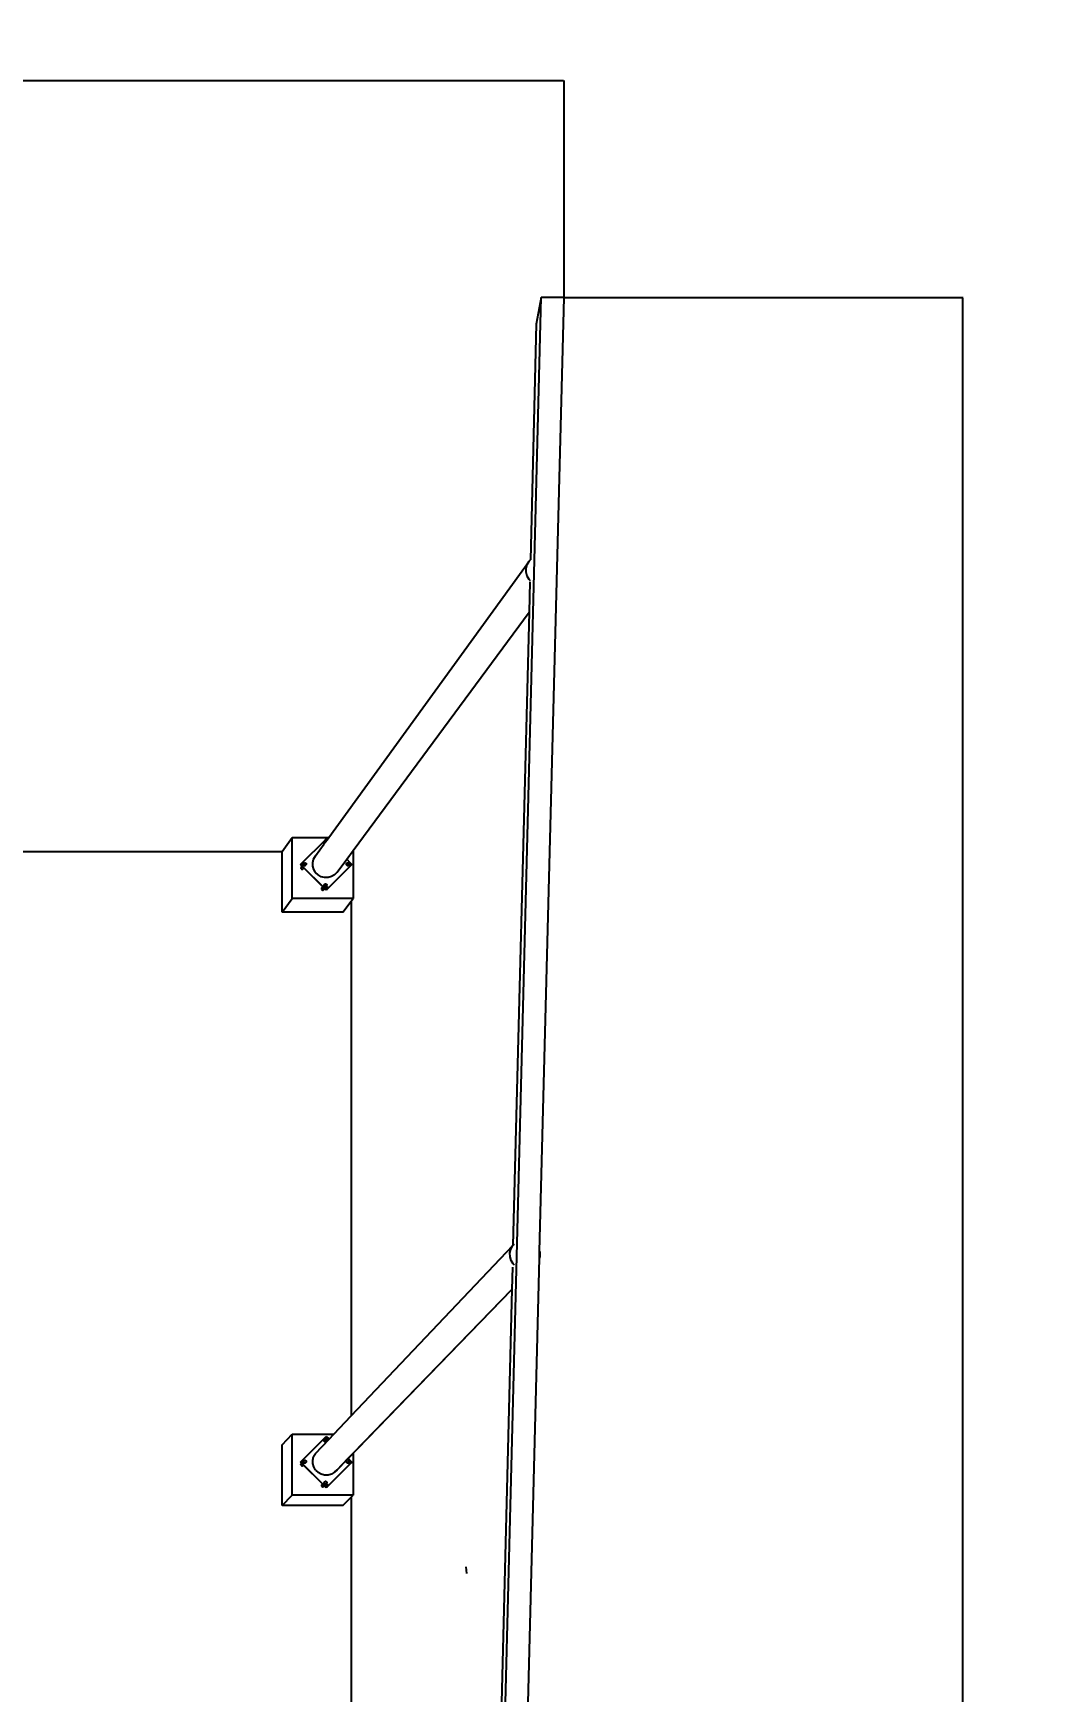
# Model space of a CAD drawing. Header units: inches. Extents: x -614 to 848, y -1045 to 1103.
# Drawn here: x 509 to 848, y 555 to 1103 of the extents above; entities that cross this region are included whole.
import ezdxf

# ---------------------------------------------------------------- set-up
doc = ezdxf.new("R2010")
doc.units = ezdxf.units.IN
doc.header["$MEASUREMENT"] = 0
doc.dimstyles.get("Standard").update_dxf_attribs({"dimtxt": 24, "dimasz": 0.18, "dimexe": 0.18, "dimexo": 0.0625, "dimgap": 0.09, "dimtad": 0, "dimtih": 1, "dimtoh": 1, "dimdec": 4, "dimzin": 0, "dimdsep": 46, "dimtxsty": 'Standard', "dimcen": 0.09, "dimclrd": 1, "dimclre": 1, "dimclrt": 1, "dimadec": 0, "dimazin": 0, "dimtfac": 1, "dimtdec": 4, "dimtofl": 0, "dimtmove": 0, "dimatfit": 3, "dimfxl": 1, "dimtolj": 1, "dimtzin": 0, "dimarcsym": 0})

# ---------------------------------------------------------------- blocks, each defined once
blk = doc.blocks.new('*D1')
at = {"color": 1, "lineweight": -2, "transparency": 16777216}
for p, q in [((684.54, 1015.55), (816.19, 1015.55)), ((816.01, 1015.37), (816.01, 114.12)), ((816.01, -811.32), (816.01, 89.94)), ((637.71, -811.5), (816.19, -811.5))]:
    blk.add_line(p, q, dxfattribs=at)
at = {"color": 1, "transparency": 16777216}
for points in [[(815.98, 1015.37), (816.04, 1015.37), (816.01, 1015.55)], [(815.98, -811.32), (816.04, -811.32), (816.01, -811.5)]]:
    blk.add_solid(points, dxfattribs=at)
at = {"layer": 'Defpoints', "color": 0, "transparency": 16777216}
for p in [(684.47, 1015.55), (637.65, -811.5), (816.01, -811.5)]:
    blk.add_point(p, dxfattribs=at)
at = {"color": 1, "transparency": 16777216, "insert": (816.01, 102.03), "char_height": 24, "attachment_point": 5}
blk.add_mtext("\\A1;124'", dxfattribs=at)
blk = doc.blocks.new('*D2')
at = {"color": 1, "lineweight": -2, "transparency": 16777216}
for p, q in [((-383.56, 1015.61), (-383.56, 1087.21)), ((-383.38, 1087.03), (128.37, 1087.03)), ((684.29, 1087.03), (172.55, 1087.03)), ((684.47, 1015.61), (684.47, 1087.21))]:
    blk.add_line(p, q, dxfattribs=at)
at = {"color": 1, "transparency": 16777216}
for points in [[(-383.38, 1087.06), (-383.38, 1087), (-383.56, 1087.03)], [(684.29, 1087.06), (684.29, 1087), (684.47, 1087.03)]]:
    blk.add_solid(points, dxfattribs=at)
at = {"layer": 'Defpoints', "color": 0, "transparency": 16777216}
for p in [(-383.56, 1087.03), (-383.56, 1015.55), (684.47, 1015.55)]:
    blk.add_point(p, dxfattribs=at)
at = {"color": 1, "transparency": 16777216, "insert": (150.46, 1087.03), "char_height": 24, "attachment_point": 5}
blk.add_mtext("\\A1;71'", dxfattribs=at)

msp = doc.modelspace()

# ---------------------------------------------------------------- linework, layer by layer
for p, q in [((630.61846, -811.49995), (676.92499, 1015.55191)), ((676.92499, 1015.55191), (675.31679, 1006.77039)), ((676.40361, 700.6164), (684.47466, 1015.55191)), ((684.47466, 1015.55191), (676.92499, 1015.55191)), ((675.31679, 1006.77039), (673.34936, 928.97482)), ((606.82846, 837.33432), (672.93043, 928.54535)), ((671.96839, 926.13859), (672.29098, 927.4053)), ((671.98463, 924.83155), (671.96839, 926.13859)), ((672.29098, 927.4053), (672.93043, 928.54535)), ((672.93043, 928.54535), (673.34936, 928.97482)), ((673.34936, 928.97482), (673.43974, 929.06748)), ((672.33861, 923.57325), (671.98463, 924.83155)), ((673.0062, 922.44944), (672.33861, 923.57325)), ((673.1641, 921.64916), (672.9114, 911.65679)), ((673.43974, 922.02654), (673.0062, 922.44944)), ((614.86396, 833.01444), (672.9114, 911.65679)), ((672.9114, 911.65679), (667.62553, 702.64445)), ((498.36482, 832.66782), (591.40954, 832.66782)), ((591.40954, 832.66782), (594.72395, 837.33432)), ((591.40954, 812.64005), (591.40954, 832.66782)), ((594.72395, 837.33432), (606.82846, 837.33432)), ((594.72395, 817.1943), (594.72395, 837.33432)), ((598.25713, 829.13983), (605.23379, 836.11649)), ((602.39094, 831.21119), (605.31994, 835.25278)), ((605.23379, 836.11649), (605.98064, 836.86334)), ((605.23379, 836.11649), (605.45254, 835.94864)), ((605.30297, 835.51072), (605.28869, 835.40223)), ((605.28869, 835.40223), (605.30297, 835.29373)), ((605.31307, 835.50062), (605.29879, 835.39213)), ((605.29879, 835.39213), (605.31307, 835.28363)), ((605.34485, 835.61182), (605.30297, 835.51072)), ((605.30297, 835.29373), (605.31994, 835.25278)), ((605.35495, 835.60172), (605.31307, 835.50062)), ((605.31307, 835.39213), (605.32687, 835.49692)), ((605.32687, 835.28733), (605.31307, 835.39213)), ((605.31307, 835.28363), (605.3237, 835.25797)), ((605.31994, 835.25278), (605.33346, 835.27143)), ((605.32687, 835.49692), (605.36732, 835.59458)), ((605.33346, 835.27143), (605.32687, 835.28733)), ((605.33346, 835.27143), (605.38065, 835.33655)), ((605.41147, 835.69864), (605.34485, 835.61182)), ((605.42157, 835.68854), (605.35495, 835.60172)), ((605.36026, 835.45725), (605.37406, 835.56206)), ((605.37406, 835.35245), (605.36026, 835.45725)), ((605.36732, 835.59458), (605.41452, 835.65972)), ((605.36732, 835.59458), (605.41124, 835.65182)), ((605.37406, 835.56206), (605.41124, 835.65182)), ((605.38065, 835.33655), (605.37406, 835.35245)), ((605.38065, 835.33655), (605.54575, 835.56436)), ((605.41124, 835.65182), (605.43167, 835.67844)), ((605.41124, 835.65182), (605.41452, 835.65972)), ((605.49829, 835.76526), (605.41147, 835.69864)), ((605.41452, 835.65972), (605.47887, 835.74359)), ((605.43167, 835.67844), (605.51553, 835.74279)), ((605.43167, 835.67844), (605.54575, 835.56436)), ((605.45254, 835.94864), (605.68631, 835.85181)), ((605.47887, 835.74359), (605.51745, 835.77319)), ((605.51745, 835.77319), (605.49829, 835.76526)), ((605.51553, 835.74279), (605.61318, 835.78324)), ((605.51745, 835.77319), (605.56273, 835.80794)), ((605.59939, 835.80713), (605.51745, 835.77319)), ((605.54575, 835.56436), (605.71399, 835.79651)), ((605.56273, 835.80794), (605.6604, 835.84839)), ((605.70788, 835.82142), (605.59939, 835.80713)), ((605.61318, 835.78324), (605.71399, 835.79651)), ((605.6604, 835.84839), (605.68631, 835.85181)), ((605.68631, 835.85181), (605.76121, 835.86167)), ((605.68631, 835.85181), (605.70728, 835.84312)), ((605.70728, 835.84312), (605.74424, 835.83826)), ((605.72994, 835.81851), (605.70788, 835.82142)), ((605.71399, 835.79651), (605.72994, 835.81851)), ((605.72994, 835.81851), (605.74424, 835.83826)), ((605.74424, 835.83826), (605.76121, 835.86167)), ((605.76121, 835.86167), (606.27431, 836.56967)), ((605.98064, 836.86334), (606.27431, 836.56967)), ((605.98064, 836.86334), (605.98064, 836.16445)), ((606.27431, 836.56967), (606.82846, 837.33432)), ((612.72602, 830.11796), (614.86396, 833.01444)), ((614.86396, 833.01444), (614.86396, 817.1943)), ((597.4877, 828.36168), (597.51028, 828.39298)), ((597.96554, 827.88384), (597.4877, 828.36168)), ((597.51028, 828.39298), (598.25713, 829.13983)), ((598.25713, 827.64613), (597.51028, 828.39298)), ((597.51028, 828.39298), (598.52359, 828.39298)), ((597.6274, 827.37264), (597.61314, 827.26431)), ((597.61314, 827.26431), (597.6274, 827.15598)), ((597.66922, 827.47359), (597.6274, 827.37264)), ((597.66922, 827.05503), (597.6274, 827.15598)), ((597.66922, 827.47359), (597.96554, 827.88384)), ((597.66922, 827.05503), (597.73573, 826.96835)), ((597.73573, 826.96835), (597.82242, 826.90183)), ((597.82242, 827.62679), (597.79676, 827.6071)), ((597.92337, 827.66861), (597.82242, 827.62679)), ((597.82242, 826.90183), (597.92337, 826.86001)), ((598.0056, 827.67943), (597.92337, 827.66861)), ((597.92337, 826.86001), (598.0317, 826.84575)), ((598.20959, 827.63979), (597.96554, 827.88384)), ((598.0317, 826.84575), (598.14003, 826.86001)), ((598.14003, 827.66861), (598.115, 827.6719)), ((598.20959, 827.63979), (598.14003, 827.66861)), ((598.14003, 826.86001), (598.24098, 826.90183)), ((598.23453, 827.61486), (598.20959, 827.63979)), ((598.23453, 827.61486), (598.25713, 827.64613)), ((598.40718, 827.4422), (598.23453, 827.61486)), ((598.24098, 826.90183), (598.32766, 826.96835)), ((598.42498, 828.92108), (598.25713, 829.13983)), ((598.25713, 827.64613), (598.42498, 827.86487)), ((605.23379, 820.66947), (598.25713, 827.64613)), ((598.32766, 826.96835), (598.39418, 827.05503)), ((598.39418, 827.05503), (598.56217, 827.28721)), ((598.39418, 827.05503), (598.43599, 827.15598)), ((598.43599, 827.37264), (598.40718, 827.4422)), ((598.56217, 827.28721), (598.40718, 827.4422)), ((598.5305, 828.66634), (598.42498, 828.92108)), ((598.42498, 827.86487), (598.5305, 828.11961)), ((598.44752, 827.28509), (598.43599, 827.37264)), ((598.43599, 827.15598), (598.43847, 827.17481)), ((598.5167, 828.6266), (598.50242, 828.51811)), ((598.50242, 828.51811), (598.5167, 828.40961)), ((598.51621, 828.51441), (598.5305, 828.62291)), ((598.5305, 828.41331), (598.51621, 828.51441)), ((598.55858, 828.7277), (598.5167, 828.6266)), ((598.5167, 828.40961), (598.52359, 828.39298)), ((598.52359, 828.39298), (598.53586, 828.39298)), ((598.52359, 828.39298), (598.55858, 828.30851)), ((598.53484, 828.63338), (598.5305, 828.66634)), ((598.53484, 828.63338), (598.5305, 828.62291)), ((598.5305, 828.41331), (598.5305, 828.40592)), ((598.5305, 828.41331), (598.55984, 828.34248)), ((598.5305, 828.40592), (598.5591, 828.33687)), ((598.5305, 828.11961), (598.5591, 828.33687)), ((598.57237, 828.72401), (598.53484, 828.63338)), ((598.56649, 828.39298), (598.53484, 828.63338)), ((598.53586, 828.39298), (598.53892, 828.39298)), ((598.53892, 828.39298), (598.56082, 828.39298)), ((598.62519, 828.81452), (598.55858, 828.7277)), ((598.55858, 828.30851), (598.61642, 828.23313)), ((598.5591, 828.33687), (598.55984, 828.34248)), ((598.5591, 828.33687), (598.57237, 828.30482)), ((598.55984, 828.34248), (598.56649, 828.39298)), ((598.57095, 828.31566), (598.55984, 828.34248)), ((604.79942, 821.04996), (598.56217, 827.28721)), ((598.56336, 828.5827), (598.57716, 828.68751)), ((598.57716, 828.4779), (598.56336, 828.5827)), ((598.62652, 828.24323), (598.57095, 828.31566)), ((598.57237, 828.72401), (598.58617, 828.74164)), ((598.57237, 828.30482), (598.63899, 828.218)), ((598.57716, 828.68751), (598.61467, 828.77806)), ((598.61761, 828.38023), (598.57716, 828.4779)), ((598.58617, 828.74164), (598.61761, 828.78517)), ((598.58617, 828.74164), (598.61467, 828.77806)), ((598.61467, 828.77806), (598.61761, 828.78517)), ((598.61642, 828.23313), (598.62081, 828.22741)), ((598.61761, 828.78517), (598.68196, 828.86904)), ((598.68096, 828.29767), (598.61761, 828.38023)), ((598.62081, 828.22741), (598.62519, 828.2217)), ((598.62519, 828.2217), (598.71201, 828.15508)), ((598.62652, 828.24323), (598.68096, 828.29767)), ((598.63529, 828.2318), (598.62652, 828.24323)), ((598.71915, 828.16745), (598.63529, 828.2318)), ((598.63899, 828.218), (598.72581, 828.15138)), ((598.68196, 828.29637), (598.68096, 828.29767)), ((598.68196, 828.86904), (598.76583, 828.93339)), ((598.76583, 828.23201), (598.68196, 828.29637)), ((598.71201, 828.15508), (598.81311, 828.1132)), ((598.81681, 828.127), (598.71915, 828.16745)), ((598.82691, 828.10951), (598.72581, 828.15138)), ((598.76583, 828.93339), (598.86349, 828.97384)), ((598.86349, 828.19156), (598.76583, 828.23201)), ((598.81311, 828.1132), (598.82025, 828.11226)), ((598.92161, 828.1132), (598.81681, 828.127)), ((598.82025, 828.11226), (598.92161, 828.09892)), ((598.82691, 828.10951), (598.9354, 828.09522)), ((598.86349, 828.97384), (598.9683, 828.98764)), ((598.9683, 828.17776), (598.86349, 828.19156)), ((598.92161, 828.1132), (598.92161, 828.18391)), ((599.0264, 828.127), (598.92161, 828.1132)), ((598.92161, 828.11035), (598.92161, 828.1132)), ((598.92161, 828.09892), (599.0301, 828.1132)), ((598.92161, 828.09892), (598.92161, 828.11035)), ((598.9354, 828.09522), (599.0439, 828.10951)), ((598.9683, 828.98764), (599.0731, 828.97384)), ((599.0731, 828.19156), (598.9683, 828.17776)), ((599.1211, 828.16518), (599.0264, 828.127)), ((599.0301, 828.1132), (599.1312, 828.15508)), ((599.0439, 828.10951), (599.145, 828.15138)), ((599.0731, 828.97384), (599.17077, 828.93339)), ((599.17077, 828.23201), (599.0731, 828.19156)), ((599.1211, 828.16518), (599.20792, 828.2318)), ((599.1312, 828.15508), (599.21802, 828.2217)), ((599.145, 828.15138), (599.23181, 828.218)), ((599.17077, 828.93339), (599.25463, 828.86904)), ((599.25463, 828.29637), (599.17077, 828.23201)), ((599.27453, 828.31861), (599.20792, 828.2318)), ((599.21802, 828.2217), (599.28463, 828.30851)), ((599.25463, 828.86904), (599.31898, 828.78517)), ((599.27786, 828.32663), (599.25463, 828.29637)), ((599.27453, 828.31861), (599.31898, 828.38023)), ((599.27453, 828.31861), (599.27786, 828.32663)), ((599.31898, 828.38023), (599.27786, 828.32663)), ((599.28463, 828.30851), (599.30812, 828.36522)), ((599.31898, 828.78517), (599.35944, 828.68751)), ((599.35944, 828.4779), (599.31898, 828.38023)), ((599.35944, 828.68751), (599.37324, 828.5827)), ((599.37324, 828.5827), (599.35944, 828.4779)), ((601.52974, 829.05672), (601.81852, 830.19064)), ((601.54428, 827.88669), (601.52974, 829.05672)), ((601.86115, 826.76029), (601.54428, 827.88669)), ((601.81852, 830.19064), (602.39094, 831.21119)), ((602.45876, 825.75428), (601.86115, 826.76029)), ((613.68097, 827.61486), (606.70457, 820.63846)), ((613.67746, 827.61943), (606.72749, 820.66947)), ((609.57034, 825.84267), (612.72602, 830.11796)), ((612.61679, 828.61281), (612.60251, 828.50431)), ((612.60251, 828.50431), (612.61679, 828.39582)), ((612.65867, 828.71391), (612.61679, 828.61281)), ((612.61679, 828.50431), (612.63059, 828.60911)), ((612.63059, 828.39951), (612.61679, 828.50431)), ((612.61679, 828.39582), (612.65867, 828.29472)), ((612.63059, 828.60911), (612.67104, 828.70677)), ((612.67104, 828.30186), (612.63059, 828.39951)), ((612.72529, 828.80072), (612.65867, 828.71391)), ((612.65867, 828.29472), (612.71651, 828.21933)), ((612.66455, 828.5689), (612.67835, 828.67371)), ((612.67835, 828.4641), (612.66455, 828.5689)), ((612.67104, 828.70677), (612.7188, 828.77137)), ((612.67104, 828.70677), (612.71668, 828.76625)), ((612.72661, 828.22943), (612.67104, 828.30186)), ((612.67835, 828.67371), (612.71668, 828.76625)), ((612.7188, 828.36643), (612.67835, 828.4641)), ((612.802, 828.87744), (612.71519, 828.81082)), ((612.71519, 828.81082), (612.73436, 828.79165)), ((612.71651, 828.21933), (612.71519, 828.218)), ((612.71519, 828.218), (612.7209, 828.21362)), ((612.72661, 828.22943), (612.71651, 828.21933)), ((612.71651, 828.21933), (612.7209, 828.21362)), ((612.71668, 828.76625), (612.7188, 828.77137)), ((612.7188, 828.77137), (612.73436, 828.79165)), ((612.78168, 828.28449), (612.7188, 828.36643)), ((612.7209, 828.21362), (612.802, 828.15138)), ((612.7209, 828.21362), (612.72529, 828.2079)), ((612.72529, 828.2079), (612.8121, 828.14128)), ((612.72602, 830.11796), (613.70415, 829.13983)), ((612.78168, 828.28449), (612.72661, 828.22943)), ((612.73539, 828.218), (612.72661, 828.22943)), ((612.73436, 828.79165), (612.78315, 828.85524)), ((612.81924, 828.15365), (612.73539, 828.218)), ((612.78315, 828.28257), (612.78168, 828.28449)), ((612.78315, 828.85524), (612.82393, 828.88652)), ((612.86702, 828.21822), (612.78315, 828.28257)), ((612.82393, 828.88652), (612.802, 828.87744)), ((612.802, 828.15138), (612.9031, 828.10951)), ((612.8121, 828.14128), (612.9132, 828.09941)), ((612.9169, 828.1132), (612.81924, 828.15365)), ((612.82393, 828.88652), (612.86702, 828.91959)), ((612.86702, 828.91959), (612.96468, 828.96004)), ((612.96468, 828.17776), (612.86702, 828.21822)), ((612.9031, 828.10951), (613.0116, 828.09522)), ((612.9132, 828.09941), (613.0217, 828.08512)), ((613.0217, 828.09941), (612.9169, 828.1132)), ((612.96468, 828.96004), (613.06949, 828.97384)), ((613.06949, 828.16397), (612.96468, 828.17776)), ((613.0116, 828.09522), (613.0217, 828.09655)), ((613.0217, 828.09941), (613.0217, 828.17026)), ((613.12649, 828.1132), (613.0217, 828.09941)), ((613.0217, 828.09655), (613.12009, 828.10951)), ((613.0217, 828.09655), (613.0217, 828.09941)), ((613.0217, 828.08512), (613.13019, 828.09941)), ((613.0217, 828.08512), (613.0217, 828.09655)), ((613.06949, 828.97384), (613.17429, 828.96004)), ((613.17429, 828.17776), (613.06949, 828.16397)), ((613.12009, 828.10951), (613.12649, 828.1132)), ((613.22119, 828.15138), (613.12649, 828.1132)), ((613.13019, 828.09941), (613.23129, 828.14128)), ((613.17429, 828.96004), (613.27196, 828.91959)), ((613.27196, 828.21822), (613.17429, 828.17776)), ((613.22119, 828.15138), (613.30801, 828.218)), ((613.23129, 828.14128), (613.31811, 828.2079)), ((613.27196, 828.91959), (613.35582, 828.85524)), ((613.35582, 828.28257), (613.27196, 828.21822)), ((613.37463, 828.30482), (613.30801, 828.218)), ((613.31811, 828.2079), (613.38473, 828.29472)), ((613.35582, 828.85524), (613.42018, 828.77137)), ((613.37666, 828.30972), (613.35582, 828.28257)), ((613.37463, 828.30482), (613.4015, 828.34209)), ((613.37666, 828.30972), (613.37463, 828.30482)), ((613.4015, 828.34209), (613.37666, 828.30972)), ((613.38473, 828.29472), (613.4077, 828.35017)), ((613.4015, 828.34209), (613.42018, 828.36643)), ((613.4015, 828.34209), (613.43079, 828.11961)), ((613.42018, 828.77137), (613.44723, 828.70605)), ((613.46063, 828.4641), (613.42018, 828.36643)), ((613.43079, 828.11961), (613.5363, 827.86487)), ((614.451, 828.39298), (613.43117, 828.39298)), ((613.5363, 828.92108), (613.44723, 828.70605)), ((613.44723, 828.70605), (613.46063, 828.67371)), ((613.46063, 828.67371), (613.47443, 828.5689)), ((613.47443, 828.5689), (613.46063, 828.4641)), ((613.70415, 829.13983), (613.5363, 828.92108)), ((613.5363, 827.86487), (613.70415, 827.64613)), ((613.70415, 827.64613), (613.67746, 827.61943)), ((613.67746, 827.61943), (613.68097, 827.61486)), ((614.42779, 828.36168), (613.68097, 827.61486)), ((613.68097, 827.61486), (613.70415, 827.64613)), ((613.70415, 829.13983), (614.451, 828.39298)), ((614.42375, 828.36572), (613.70415, 827.64613)), ((614.451, 828.39298), (614.42375, 828.36572)), ((614.42375, 828.36572), (614.42779, 828.36168)), ((614.42779, 828.36168), (614.451, 828.39298)), ((603.29638, 824.93723), (602.45876, 825.75428)), ((604.31693, 824.36481), (603.29638, 824.93723)), ((605.45085, 824.07603), (604.31693, 824.36481)), ((605.30297, 821.68932), (605.28869, 821.58082)), ((605.28869, 821.58082), (605.30297, 821.47233)), ((605.34485, 821.79042), (605.30297, 821.68932)), ((605.30297, 821.58082), (605.31677, 821.68562)), ((605.31677, 821.47602), (605.30297, 821.58082)), ((605.30297, 821.47233), (605.34485, 821.37123)), ((605.31677, 821.68562), (605.35722, 821.78328)), ((605.35722, 821.37837), (605.31677, 821.47602)), ((605.41147, 821.87723), (605.34485, 821.79042)), ((605.34485, 821.37123), (605.41147, 821.28441)), ((605.35016, 821.64487), (605.36396, 821.74968)), ((605.36396, 821.54007), (605.35016, 821.64487)), ((605.35722, 821.78328), (605.40442, 821.84734)), ((605.35722, 821.78328), (605.40211, 821.84177)), ((605.42157, 821.29451), (605.35722, 821.37837)), ((605.36396, 821.74968), (605.40211, 821.84177)), ((605.40442, 821.4424), (605.36396, 821.54007)), ((605.40211, 821.84177), (605.40442, 821.84734)), ((605.40442, 821.84734), (605.46877, 821.93121)), ((605.46877, 821.35854), (605.40442, 821.4424)), ((605.41147, 821.28441), (605.49829, 821.21779)), ((605.50543, 821.23016), (605.42157, 821.29451)), ((606.62088, 824.09057), (605.45085, 824.07603)), ((605.46877, 821.93121), (605.55263, 821.99556)), ((605.55263, 821.29419), (605.46877, 821.35854)), ((605.49829, 821.21779), (605.59939, 821.17592)), ((605.60308, 821.18971), (605.50543, 821.23016)), ((605.55263, 821.99556), (605.6503, 822.03601)), ((605.6503, 821.25373), (605.55263, 821.29419)), ((605.6503, 822.03601), (605.7551, 822.04981)), ((605.7551, 821.23994), (605.6503, 821.25373)), ((605.70788, 821.17592), (605.70788, 821.24615)), ((605.7551, 822.04981), (605.85991, 822.03601)), ((605.85991, 821.25373), (605.7551, 821.23994)), ((605.91033, 821.23016), (605.81268, 821.18971)), ((605.81637, 821.17592), (605.91748, 821.21779)), ((605.85991, 822.03601), (605.95757, 821.99556)), ((605.95757, 821.29419), (605.85991, 821.25373)), ((605.99419, 821.29451), (605.91033, 821.23016)), ((605.91748, 821.21779), (606.00429, 821.28441)), ((605.95757, 821.99556), (606.04144, 821.93121)), ((606.04144, 821.35854), (605.95757, 821.29419)), ((606.05854, 821.37837), (605.99419, 821.29451)), ((606.00429, 821.28441), (606.07091, 821.37123)), ((606.00429, 821.28441), (606.00429, 819.92262)), ((606.04144, 821.93121), (606.10579, 821.84734)), ((606.06075, 821.38371), (606.04144, 821.35854)), ((606.05854, 821.37837), (606.09349, 821.42573)), ((606.06075, 821.38371), (606.05854, 821.37837)), ((606.09349, 821.42573), (606.06075, 821.38371)), ((606.07091, 821.37123), (606.09349, 821.42573)), ((606.09349, 821.42573), (606.09406, 821.42712)), ((606.09406, 821.42712), (606.10579, 821.4424)), ((606.10579, 821.84734), (606.14624, 821.74968)), ((606.14624, 821.54007), (606.10579, 821.4424)), ((606.14624, 821.74968), (606.16004, 821.64487)), ((606.16004, 821.64487), (606.14624, 821.54007)), ((607.74728, 824.40744), (606.62088, 824.09057)), ((608.75329, 825.00505), (607.74728, 824.40744)), ((609.57034, 825.84267), (608.75329, 825.00505)), ((591.40954, 812.64005), (594.72395, 817.1943)), ((614.86396, 817.1943), (594.72395, 817.1943)), ((604.38966, 820.44951), (604.3754, 820.34118)), ((604.3754, 820.34118), (604.38966, 820.23285)), ((604.43148, 820.55046), (604.38966, 820.44951)), ((604.38966, 820.23285), (604.43148, 820.1319)), ((604.43148, 820.55046), (604.79942, 821.04996)), ((604.49799, 820.63715), (604.43148, 820.55046)), ((604.43148, 820.1319), (604.49799, 820.04522)), ((604.56675, 820.6899), (604.49799, 820.63715)), ((604.49799, 820.04522), (604.58468, 819.9787)), ((604.58468, 819.9787), (604.68563, 819.93689)), ((604.68563, 819.93689), (604.79396, 819.92262)), ((604.79396, 820.75974), (604.77618, 820.7574)), ((604.88532, 820.74771), (604.79396, 820.75974)), ((604.79396, 819.92262), (604.90229, 819.93689)), ((605.21092, 820.63846), (604.79942, 821.04996)), ((604.90229, 819.93689), (605.00324, 819.9787)), ((605.00324, 820.70366), (604.98802, 820.70997)), ((605.0773, 820.64683), (605.00324, 820.70366)), ((605.00324, 819.9787), (605.08992, 820.04522)), ((605.08992, 820.04522), (605.15644, 820.1319)), ((605.15644, 820.1319), (605.39465, 820.45473)), ((605.15971, 820.13979), (605.19825, 820.23285)), ((605.19825, 820.44951), (605.19263, 820.4631)), ((605.21071, 820.35494), (605.19825, 820.44951)), ((605.19825, 820.23285), (605.19988, 820.24522)), ((605.21092, 820.63846), (605.23379, 820.66947)), ((605.39465, 820.45473), (605.21092, 820.63846)), ((605.45254, 820.83732), (605.23379, 820.66947)), ((605.98064, 819.92262), (605.23379, 820.66947)), ((605.95775, 819.89164), (605.39465, 820.45473)), ((605.70728, 820.94283), (605.45254, 820.83732)), ((605.59939, 821.17592), (605.70788, 821.16163)), ((605.70788, 821.17592), (605.60308, 821.18971)), ((605.98064, 820.97882), (605.70728, 820.94283)), ((605.81268, 821.18971), (605.70788, 821.17592)), ((605.70788, 821.16163), (605.81637, 821.17592)), ((605.70788, 821.16163), (605.70788, 821.17592)), ((606.70457, 820.63846), (605.95775, 819.89164)), ((605.95775, 819.89164), (605.98064, 819.92262)), ((606.25401, 820.94283), (605.98064, 820.97882)), ((606.69999, 820.64197), (605.98064, 819.92262)), ((606.50874, 820.83732), (606.25401, 820.94283)), ((606.72749, 820.66947), (606.50874, 820.83732)), ((606.72749, 820.66947), (606.69999, 820.64197)), ((606.70457, 820.63846), (606.69999, 820.64197)), ((606.70457, 820.63846), (606.72749, 820.66947)), ((611.4373, 812.64005), (614.16305, 816.26275)), ((614.16305, 816.26275), (614.86396, 817.1943)), ((614.16305, 816.26275), (614.16305, 646.37868)), ((611.4373, 812.64005), (591.40954, 812.64005)), ((614.16305, 646.37868), (667.5868, 702.60474)), ((666.63239, 700.21709), (666.95242, 701.47374)), ((666.95242, 701.47374), (667.5868, 702.60474)), ((667.5868, 702.60474), (667.62553, 702.64445)), ((667.62553, 702.64445), (668.09206, 703.12272)), ((648.89581, -372.74928), (676.34825, 698.45633)), ((666.64851, 698.92043), (666.63239, 700.21709)), ((666.99967, 697.67213), (666.64851, 698.92043)), ((667.66196, 696.55724), (666.99967, 697.67213)), ((667.4439, 695.46233), (667.25813, 688.11663)), ((668.09206, 696.1377), (667.66196, 696.55724)), ((676.34825, 698.45633), (676.40361, 700.6164)), ((676.49762, 699.04284), (676.34825, 698.45633)), ((676.40361, 700.6164), (676.48151, 700.3395)), ((676.48151, 700.3395), (676.49762, 699.04284)), ((609.57696, 628.63235), (667.25813, 688.11663)), ((614.86396, 634.0796), (667.25798, 688.11104)), ((667.25798, 688.11104), (662.00141, 480.25696)), ((667.25813, 688.11663), (667.25798, 688.11104)), ((608.49163, 640.40977), (614.16305, 646.37868)), ((591.40954, 636.84074), (594.72395, 640.40977)), ((591.40954, 616.81297), (591.40954, 636.84074)), ((594.72395, 640.40977), (608.49163, 640.40977)), ((594.72395, 620.26976), (594.72395, 640.40977)), ((598.25713, 631.9177), (605.23379, 638.89437)), ((602.39094, 633.98907), (606.89377, 638.72809)), ((605.23379, 638.89437), (605.98064, 639.64122)), ((605.23379, 638.89437), (605.45254, 638.72651)), ((605.30297, 638.2886), (605.28869, 638.1801)), ((605.28869, 638.1801), (605.30297, 638.07161)), ((605.31307, 638.2785), (605.29879, 638.17)), ((605.29879, 638.17), (605.31307, 638.06151)), ((605.34485, 638.3897), (605.30297, 638.2886)), ((605.30297, 638.07161), (605.34485, 637.97051)), ((605.35495, 638.3796), (605.31307, 638.2785)), ((605.31307, 638.17), (605.32687, 638.2748)), ((605.32687, 638.06521), (605.31307, 638.17)), ((605.31307, 638.06151), (605.35495, 637.96041)), ((605.32687, 638.2748), (605.36732, 638.37246)), ((605.36732, 637.96755), (605.32687, 638.06521)), ((605.41147, 638.47652), (605.34485, 638.3897)), ((605.34485, 637.97051), (605.41147, 637.88369)), ((605.42157, 638.46642), (605.35495, 638.3796)), ((605.35495, 637.96041), (605.4128, 637.88502)), ((605.36026, 638.21976), (605.37406, 638.32456)), ((605.37406, 638.11495), (605.36026, 638.21976)), ((605.36732, 638.37246), (605.43167, 638.45632)), ((605.4229, 637.89512), (605.36732, 637.96755)), ((605.37406, 638.32456), (605.41452, 638.42222)), ((605.41452, 638.01729), (605.37406, 638.11495)), ((605.49829, 638.54313), (605.41147, 638.47652)), ((605.4229, 637.89512), (605.41147, 637.88369)), ((605.4128, 637.88502), (605.41718, 637.87931)), ((605.41452, 638.42222), (605.43676, 638.45122)), ((605.4712, 637.94342), (605.41452, 638.01729)), ((605.41718, 637.87931), (605.42157, 637.87359)), ((605.42157, 637.87359), (605.50839, 637.80697)), ((605.4229, 637.89512), (605.4712, 637.94342)), ((605.43167, 637.88369), (605.4229, 637.89512)), ((605.43167, 638.45632), (605.47887, 638.50609)), ((605.43167, 638.45632), (605.45357, 638.47312)), ((605.43167, 638.45632), (605.43676, 638.45122)), ((605.51553, 637.81934), (605.43167, 637.88369)), ((605.43676, 638.45122), (605.45357, 638.47312)), ((605.45254, 638.72651), (605.70728, 638.621)), ((605.45357, 638.47312), (605.47887, 638.50609)), ((605.47887, 637.93342), (605.4712, 637.94342)), ((605.47887, 638.50609), (605.56099, 638.56911)), ((605.56273, 637.86907), (605.47887, 637.93342)), ((605.56099, 638.56911), (605.49829, 638.54313)), ((605.50839, 637.80697), (605.60949, 637.7651)), ((605.61318, 637.77889), (605.51553, 637.81934)), ((605.56099, 638.56911), (605.56273, 638.57044)), ((605.56273, 638.57044), (605.6604, 638.6109)), ((605.6604, 637.82862), (605.56273, 637.86907)), ((605.60949, 637.7651), (605.71798, 637.75081)), ((605.71798, 637.7651), (605.61318, 637.77889)), ((605.6604, 638.6109), (605.72221, 638.61903)), ((605.7652, 637.81482), (605.6604, 637.82862)), ((605.70728, 638.621), (605.72221, 638.61903)), ((605.71798, 637.7651), (605.71798, 637.82104)), ((605.82278, 637.77889), (605.71798, 637.7651)), ((605.71798, 637.75081), (605.82647, 637.7651)), ((605.71798, 637.76224), (605.71798, 637.7651)), ((605.71798, 637.75081), (605.71798, 637.76224)), ((605.72221, 638.61903), (605.7652, 638.62469)), ((605.7652, 638.62469), (605.87001, 638.6109)), ((605.87001, 637.82862), (605.7652, 637.81482)), ((605.91748, 637.81707), (605.82278, 637.77889)), ((605.82647, 637.7651), (605.92758, 637.80697)), ((605.87001, 638.6109), (605.91007, 638.5943)), ((605.96767, 637.86907), (605.87001, 637.82862)), ((605.91007, 638.5943), (605.98064, 638.58501)), ((605.91007, 638.5943), (605.96767, 638.57044)), ((606.00429, 637.88369), (605.91748, 637.81707)), ((605.92758, 637.80697), (606.01439, 637.87359)), ((605.96767, 638.57044), (606.05154, 638.50609)), ((605.99667, 637.89132), (605.96767, 637.86907)), ((605.98064, 639.64122), (606.72749, 638.89437)), ((605.98064, 639.64122), (605.98064, 638.59067)), ((605.98064, 638.58501), (606.25401, 638.621)), ((606.02944, 637.91647), (605.99667, 637.89132)), ((605.99667, 637.89132), (606.00429, 637.88369)), ((606.00429, 637.88369), (606.05154, 637.93342)), ((606.00429, 637.88369), (606.02944, 637.91647)), ((606.01439, 637.87359), (606.08101, 637.96041)), ((606.05154, 637.93342), (606.02944, 637.91647)), ((606.05154, 638.50609), (606.11589, 638.42222)), ((606.11589, 638.01729), (606.05154, 637.93342)), ((606.08101, 637.96041), (606.09129, 637.98523)), ((606.11589, 638.42222), (606.15634, 638.32456)), ((606.15634, 638.11495), (606.11589, 638.01729)), ((606.15634, 638.32456), (606.17014, 638.21976)), ((606.17014, 638.21976), (606.15634, 638.11495)), ((606.25401, 638.621), (606.50874, 638.72651)), ((606.50874, 638.72651), (606.72749, 638.89437)), ((606.72749, 638.89437), (606.89377, 638.72809)), ((606.89377, 638.72809), (608.49163, 640.40977)), ((597.4877, 631.14701), (597.51028, 631.17085)), ((597.86383, 630.77088), (597.4877, 631.14701)), ((597.51028, 631.17085), (598.25713, 631.9177)), ((598.25713, 630.424), (597.51028, 631.17085)), ((597.51028, 631.17085), (598.52359, 631.17085)), ((597.6274, 630.4481), (597.61314, 630.33965)), ((597.62027, 630.2856), (597.61314, 630.33965)), ((597.62751, 630.23155), (597.62027, 630.2856)), ((597.66922, 630.54904), (597.6274, 630.4481)), ((597.62751, 630.23155), (597.66922, 630.13049)), ((597.73573, 630.63573), (597.66922, 630.54904)), ((597.66922, 630.13049), (597.73573, 630.0438)), ((597.73573, 630.63573), (597.86383, 630.77088)), ((597.82242, 630.70225), (597.73573, 630.63573)), ((597.73573, 630.0438), (597.82242, 629.97728)), ((597.90023, 630.73448), (597.82242, 630.70225)), ((597.82242, 629.97728), (597.92337, 629.93547)), ((597.90023, 630.73448), (597.86383, 630.77088)), ((598.23453, 630.40018), (597.90023, 630.73448)), ((597.92337, 629.93547), (598.0317, 629.92121)), ((598.0317, 629.92121), (598.14003, 629.93547)), ((598.14003, 629.93547), (598.24098, 629.97728)), ((598.23453, 630.40018), (598.25713, 630.424)), ((598.42641, 630.2083), (598.23453, 630.40018)), ((598.24098, 629.97728), (598.32766, 630.0438)), ((598.42498, 631.69896), (598.25713, 631.9177)), ((598.25713, 630.424), (598.42498, 630.64275)), ((605.23379, 623.44734), (598.25713, 630.424)), ((598.32766, 630.0438), (598.45589, 630.17882)), ((598.32766, 630.0438), (598.39418, 630.13049)), ((598.39418, 630.13049), (598.42641, 630.2083)), ((598.5305, 631.44422), (598.42498, 631.69896)), ((598.42498, 630.64275), (598.5305, 630.89749)), ((598.45589, 630.17882), (598.42641, 630.2083)), ((604.70673, 623.92798), (598.45589, 630.17882)), ((598.5167, 631.40448), (598.50242, 631.29599)), ((598.50242, 631.29599), (598.5167, 631.18749)), ((598.51621, 631.29229), (598.5305, 631.40078)), ((598.5305, 631.19119), (598.51621, 631.29229)), ((598.55858, 631.50558), (598.5167, 631.40448)), ((598.5167, 631.18749), (598.52359, 631.17085)), ((598.52359, 631.17085), (598.53586, 631.17085)), ((598.52359, 631.17085), (598.55858, 631.08639)), ((598.53484, 631.41126), (598.5305, 631.44422)), ((598.53484, 631.41126), (598.5305, 631.40078)), ((598.5305, 631.19119), (598.5305, 631.18379)), ((598.5305, 631.19119), (598.55984, 631.12035)), ((598.5305, 631.18379), (598.5591, 631.11474)), ((598.5305, 630.89749), (598.5591, 631.11474)), ((598.57237, 631.50188), (598.53484, 631.41126)), ((598.53552, 631.40608), (598.53484, 631.41126)), ((598.53586, 631.17085), (598.53892, 631.17085)), ((598.53892, 631.17085), (598.56082, 631.17085)), ((598.56649, 631.17085), (598.54595, 631.32684)), ((598.62519, 631.5924), (598.55858, 631.50558)), ((598.55858, 631.08639), (598.61642, 631.011)), ((598.5591, 631.11474), (598.55984, 631.12035)), ((598.5591, 631.11474), (598.57237, 631.08269)), ((598.55984, 631.12035), (598.56649, 631.17085)), ((598.57095, 631.09353), (598.55984, 631.12035)), ((598.56336, 631.3452), (598.57716, 631.45001)), ((598.57716, 631.2404), (598.56336, 631.3452)), ((598.62652, 631.0211), (598.57095, 631.09353)), ((598.57237, 631.50188), (598.63529, 631.5823)), ((598.57237, 631.08269), (598.63899, 630.99588)), ((598.57716, 631.45001), (598.61761, 631.54767)), ((598.61761, 631.14273), (598.57716, 631.2404)), ((598.61642, 631.011), (598.62081, 631.00529)), ((598.61761, 631.54767), (598.64032, 631.57727)), ((598.67429, 631.06887), (598.61761, 631.14273)), ((598.62081, 631.00529), (598.62519, 630.99957)), ((598.62519, 630.99957), (598.71201, 630.93296)), ((598.62652, 631.0211), (598.67429, 631.06887)), ((598.63529, 631.00967), (598.62652, 631.0211)), ((598.63529, 631.5823), (598.65691, 631.59888)), ((598.63529, 631.5823), (598.64769, 631.59538)), ((598.63899, 631.5887), (598.63529, 631.5823)), ((598.63529, 631.5823), (598.64032, 631.57727)), ((598.71915, 630.94533), (598.63529, 631.00967)), ((598.64769, 631.59538), (598.63899, 631.5887)), ((598.63899, 630.99588), (598.72581, 630.92926)), ((598.64032, 631.57727), (598.65691, 631.59888)), ((598.64769, 631.59538), (598.68196, 631.63154)), ((598.66356, 631.60756), (598.64769, 631.59538)), ((598.65691, 631.59888), (598.66356, 631.60756)), ((598.66356, 631.60756), (598.68196, 631.63154)), ((598.68196, 631.05887), (598.67429, 631.06887)), ((598.68196, 631.63154), (598.76583, 631.69589)), ((598.76583, 630.99452), (598.68196, 631.05887)), ((598.71201, 630.93296), (598.81311, 630.89108)), ((598.81681, 630.90488), (598.71915, 630.94533)), ((598.82691, 630.88738), (598.72581, 630.92926)), ((598.76583, 631.69589), (598.86349, 631.73634)), ((598.86349, 630.95406), (598.76583, 630.99452)), ((598.81311, 630.89108), (598.82025, 630.89014)), ((598.92161, 630.89108), (598.81681, 630.90488)), ((598.82025, 630.89014), (598.92161, 630.8768)), ((598.82691, 630.88738), (598.9354, 630.8731)), ((598.86349, 631.73634), (598.9683, 631.75014)), ((598.9683, 630.94026), (598.86349, 630.95406)), ((598.92161, 630.89108), (598.92161, 630.94641)), ((599.0264, 630.90488), (598.92161, 630.89108)), ((598.92161, 630.88823), (598.92161, 630.89108)), ((598.92161, 630.8768), (599.0301, 630.89108)), ((598.92161, 630.8768), (598.92161, 630.88823)), ((598.9354, 630.8731), (599.0439, 630.88738)), ((598.9683, 631.75014), (599.0731, 631.73634)), ((599.0731, 630.95406), (598.9683, 630.94026)), ((599.1211, 630.94306), (599.0264, 630.90488)), ((599.0301, 630.89108), (599.1312, 630.93296)), ((599.0439, 630.88738), (599.145, 630.92926)), ((599.0731, 631.73634), (599.17077, 631.69589)), ((599.17077, 630.99452), (599.0731, 630.95406)), ((599.1211, 630.94306), (599.20792, 631.00967)), ((599.1312, 630.93296), (599.21802, 630.99957)), ((599.145, 630.92926), (599.23181, 630.99588)), ((599.17077, 631.69589), (599.25463, 631.63154)), ((599.23283, 631.04214), (599.17077, 630.99452)), ((599.20792, 631.00967), (599.25463, 631.05887)), ((599.20792, 631.00967), (599.23283, 631.04214)), ((599.21802, 630.99957), (599.28463, 631.08639)), ((599.25463, 631.05887), (599.23283, 631.04214)), ((599.25463, 631.63154), (599.31898, 631.54767)), ((599.31898, 631.14273), (599.25463, 631.05887)), ((599.28463, 631.08639), (599.29505, 631.11155)), ((599.31898, 631.54767), (599.35944, 631.45001)), ((599.35944, 631.2404), (599.31898, 631.14273)), ((599.35944, 631.45001), (599.37324, 631.3452)), ((599.37324, 631.3452), (599.35944, 631.2404)), ((601.52974, 631.83459), (601.81852, 632.96852)), ((601.54428, 630.66456), (601.52974, 631.83459)), ((601.86115, 629.53817), (601.54428, 630.66456)), ((601.81852, 632.96852), (602.39094, 633.98907)), ((613.68097, 630.40018), (606.72749, 623.44734)), ((609.57034, 628.62055), (613.22866, 632.3932)), ((612.61679, 631.39068), (612.60251, 631.28219)), ((612.60251, 631.28219), (612.61679, 631.17369)), ((612.65867, 631.49178), (612.61679, 631.39068)), ((612.61679, 631.28219), (612.63059, 631.38699)), ((612.63059, 631.17739), (612.61679, 631.28219)), ((612.61679, 631.17369), (612.65867, 631.07259)), ((612.63059, 631.38699), (612.67104, 631.48464)), ((612.67104, 631.07974), (612.63059, 631.17739)), ((612.72529, 631.5786), (612.65867, 631.49178)), ((612.65867, 631.07259), (612.71651, 630.99721)), ((612.66455, 631.3314), (612.67835, 631.43621)), ((612.67835, 631.2266), (612.66455, 631.3314)), ((612.67104, 631.48464), (612.73539, 631.5685)), ((612.72661, 631.00731), (612.67104, 631.07974)), ((612.67835, 631.43621), (612.7188, 631.53387)), ((612.7188, 631.12894), (612.67835, 631.2266)), ((612.802, 631.65532), (612.71519, 631.5887)), ((612.71519, 631.5887), (612.73539, 631.5685)), ((612.71651, 630.99721), (612.71519, 630.99588)), ((612.71519, 630.99588), (612.7209, 630.99149)), ((612.72661, 631.00731), (612.71651, 630.99721)), ((612.71651, 630.99721), (612.7209, 630.99149)), ((612.7188, 631.53387), (612.74104, 631.56285)), ((612.775, 631.05569), (612.7188, 631.12894)), ((612.7209, 630.99149), (612.802, 630.92926)), ((612.7209, 630.99149), (612.72529, 630.98578)), ((612.72529, 630.98578), (612.8121, 630.91916)), ((612.775, 631.05569), (612.72661, 631.00731)), ((612.73539, 630.99588), (612.72661, 631.00731)), ((612.73539, 631.5685), (612.78315, 631.61774)), ((612.73539, 631.5685), (612.75967, 631.58714)), ((612.73539, 631.5685), (612.74104, 631.56285)), ((612.81924, 630.93153), (612.73539, 630.99588)), ((612.74104, 631.56285), (612.75967, 631.58714)), ((612.75967, 631.58714), (612.78315, 631.61774)), ((612.78315, 631.04507), (612.775, 631.05569)), ((612.78315, 631.61774), (612.86702, 631.68209)), ((612.86702, 630.98072), (612.78315, 631.04507)), ((612.86702, 631.68209), (612.802, 631.65532)), ((612.802, 630.92926), (612.9031, 630.88738)), ((612.8121, 630.91916), (612.9132, 630.87728)), ((612.9169, 630.89108), (612.81924, 630.93153)), ((612.9031, 631.6972), (612.86702, 631.68209)), ((612.96468, 630.94026), (612.86702, 630.98072)), ((612.9031, 631.6972), (612.96468, 631.72254)), ((612.9031, 630.88738), (613.0116, 630.8731)), ((612.9132, 630.87728), (613.0217, 630.863)), ((613.0217, 630.87728), (612.9169, 630.89108)), ((612.96468, 631.72254), (613.06949, 631.73634)), ((613.06949, 630.92647), (612.96468, 630.94026)), ((613.0116, 630.8731), (613.0217, 630.87443)), ((613.0217, 630.87728), (613.0217, 630.93276)), ((613.12649, 630.89108), (613.0217, 630.87728)), ((613.0217, 630.87443), (613.12009, 630.88738)), ((613.0217, 630.87443), (613.0217, 630.87728)), ((613.0217, 630.863), (613.13019, 630.87728)), ((613.0217, 630.863), (613.0217, 630.87443)), ((613.06949, 631.73634), (613.17429, 631.72254)), ((613.17429, 630.94026), (613.06949, 630.92647)), ((613.12009, 630.88738), (613.12649, 630.89108)), ((613.22119, 630.92926), (613.12649, 630.89108)), ((613.13019, 630.87728), (613.23129, 630.91916)), ((613.17429, 631.72254), (613.27196, 631.68209)), ((613.27196, 630.98072), (613.17429, 630.94026)), ((613.22119, 630.92926), (613.30801, 630.99588)), ((613.22866, 632.3932), (614.86396, 634.0796)), ((613.22866, 632.3932), (613.70415, 631.9177)), ((613.23129, 630.91916), (613.31811, 630.98578)), ((613.27196, 631.68209), (613.35582, 631.61774)), ((613.33134, 631.02629), (613.27196, 630.98072)), ((613.30801, 630.99588), (613.35582, 631.04507)), ((613.30801, 630.99588), (613.33134, 631.02629)), ((613.31811, 630.98578), (613.38473, 631.07259)), ((613.35582, 631.04507), (613.33134, 631.02629)), ((613.35582, 631.61774), (613.42018, 631.53387)), ((613.40322, 631.10685), (613.35582, 631.04507)), ((613.38473, 631.07259), (613.39386, 631.09464)), ((613.42018, 631.12894), (613.40322, 631.10685)), ((613.40322, 631.10685), (613.43079, 630.89749)), ((613.42018, 631.53387), (613.44405, 631.47624)), ((613.46063, 631.2266), (613.42018, 631.12894)), ((613.43079, 630.89749), (613.5363, 630.64275)), ((614.451, 631.17085), (613.43754, 631.17085)), ((613.5363, 631.69896), (613.44405, 631.47624)), ((613.44405, 631.47624), (613.46063, 631.43621)), ((613.46063, 631.43621), (613.47443, 631.3314)), ((613.47443, 631.3314), (613.46063, 631.2266)), ((613.70415, 631.9177), (613.5363, 631.69896)), ((613.5363, 630.64275), (613.70415, 630.424)), ((613.68097, 630.40018), (613.70415, 630.424)), ((613.70415, 631.9177), (614.451, 631.17085)), ((614.42779, 631.14701), (613.70415, 630.424)), ((614.42779, 631.14701), (614.451, 631.17085)), ((614.86396, 634.0796), (614.86396, 620.26976)), ((602.45876, 628.53216), (601.86115, 629.53817)), ((602.45876, 628.53216), (603.29638, 627.71511)), ((604.31693, 627.14269), (603.29638, 627.71511)), ((605.45085, 626.85391), (604.31693, 627.14269)), ((605.30297, 624.46719), (605.28869, 624.3587)), ((605.28869, 624.3587), (605.30297, 624.2502)), ((605.34485, 624.56829), (605.30297, 624.46719)), ((605.30297, 624.3587), (605.31677, 624.4635)), ((605.31677, 624.2539), (605.30297, 624.3587)), ((605.30297, 624.2502), (605.34485, 624.1491)), ((605.31677, 624.4635), (605.35722, 624.56115)), ((605.35722, 624.15625), (605.31677, 624.2539)), ((605.41147, 624.65511), (605.34485, 624.56829)), ((605.34485, 624.1491), (605.41147, 624.06229)), ((605.35016, 624.40737), (605.36396, 624.51218)), ((605.36396, 624.30257), (605.35016, 624.40737)), ((605.35722, 624.56115), (605.42157, 624.64501)), ((605.42157, 624.07239), (605.35722, 624.15625)), ((605.36396, 624.51218), (605.40442, 624.60984)), ((605.40442, 624.20491), (605.36396, 624.30257)), ((605.40442, 624.60984), (605.44548, 624.66336)), ((605.46877, 624.12104), (605.40442, 624.20491)), ((605.42157, 624.64501), (605.46877, 624.69371)), ((605.42157, 624.64501), (605.44548, 624.66336)), ((605.44548, 624.66336), (605.46877, 624.69371)), ((606.62088, 626.86845), (605.45085, 626.85391)), ((605.46877, 624.69371), (605.55263, 624.75806)), ((605.55263, 624.05669), (605.46877, 624.12104)), ((605.55263, 624.75806), (605.6503, 624.79851)), ((605.6503, 624.79851), (605.7551, 624.81231)), ((605.7551, 624.81231), (605.85991, 624.79851)), ((605.85991, 624.79851), (605.95757, 624.75806)), ((605.95757, 624.75806), (606.04144, 624.69371)), ((605.99419, 624.07239), (606.04144, 624.12104)), ((606.00429, 624.06229), (606.07091, 624.1491)), ((606.04144, 624.12104), (606.01733, 624.10255)), ((606.04144, 624.69371), (606.10579, 624.60984)), ((606.08022, 624.17159), (606.04144, 624.12104)), ((606.07091, 624.1491), (606.08022, 624.17159)), ((606.10579, 624.20491), (606.08022, 624.17159)), ((606.10579, 624.60984), (606.14624, 624.51218)), ((606.14624, 624.30257), (606.10579, 624.20491)), ((606.14624, 624.51218), (606.16004, 624.40737)), ((606.16004, 624.40737), (606.14624, 624.30257)), ((607.74728, 627.18532), (606.62088, 626.86845)), ((608.75329, 627.78293), (607.74728, 627.18532)), ((608.75329, 627.78293), (609.57696, 628.63235)), ((609.57034, 628.62055), (608.75329, 627.78293)), ((609.57696, 628.63235), (609.57034, 628.62055)), ((591.40954, 616.81297), (594.72395, 620.26976)), ((614.86396, 620.26976), (594.72395, 620.26976)), ((604.38966, 623.52497), (604.3754, 623.41664)), ((604.3754, 623.41664), (604.38966, 623.30831)), ((604.43148, 623.62592), (604.38966, 623.52497)), ((604.38966, 623.30831), (604.43148, 623.20736)), ((604.49799, 623.7126), (604.43148, 623.62592)), ((604.43148, 623.20736), (604.49799, 623.12067)), ((604.49799, 623.7126), (604.70673, 623.92798)), ((604.58468, 623.77912), (604.49799, 623.7126)), ((604.49799, 623.12067), (604.58468, 623.05416)), ((604.68563, 623.82093), (604.58468, 623.77912)), ((604.58468, 623.05416), (604.68563, 623.01234)), ((604.7793, 623.83326), (604.68563, 623.82093)), ((604.68563, 623.01234), (604.79396, 622.99808)), ((605.21092, 623.42379), (604.70673, 623.92798)), ((604.79396, 622.99808), (604.90229, 623.01234)), ((604.90229, 623.01234), (605.00324, 623.05416)), ((605.00324, 623.05416), (605.08992, 623.12067)), ((605.08992, 623.12067), (605.29887, 623.33584)), ((605.15974, 623.21533), (605.19825, 623.30831)), ((605.19825, 623.30831), (605.1996, 623.31856)), ((605.21092, 623.42379), (605.23379, 623.44734)), ((605.29887, 623.33584), (605.21092, 623.42379)), ((605.45254, 623.61519), (605.23379, 623.44734)), ((605.98064, 622.70049), (605.23379, 623.44734)), ((605.95775, 622.67696), (605.29887, 623.33584)), ((605.41147, 624.06229), (605.49829, 623.99567)), ((605.50543, 624.00804), (605.42157, 624.07239)), ((605.70728, 623.72071), (605.45254, 623.61519)), ((605.49829, 623.99567), (605.59939, 623.95379)), ((605.60308, 623.96759), (605.50543, 624.00804)), ((605.6503, 624.01623), (605.55263, 624.05669)), ((605.59939, 623.95379), (605.70788, 623.93951)), ((605.70788, 623.95379), (605.60308, 623.96759)), ((605.7551, 624.00244), (605.6503, 624.01623)), ((605.98064, 623.7567), (605.70728, 623.72071)), ((605.70788, 623.95379), (605.70788, 624.00865)), ((605.81268, 623.96759), (605.70788, 623.95379)), ((605.70788, 623.93951), (605.81637, 623.95379)), ((605.70788, 623.93951), (605.70788, 623.95379)), ((605.85991, 624.01623), (605.7551, 624.00244)), ((605.91033, 624.00804), (605.81268, 623.96759)), ((605.81637, 623.95379), (605.91748, 623.99567)), ((605.95757, 624.05669), (605.85991, 624.01623)), ((605.99419, 624.07239), (605.91033, 624.00804)), ((605.91748, 623.99567), (606.00429, 624.06229)), ((606.01733, 624.10255), (605.95757, 624.05669)), ((605.95775, 622.67696), (605.98064, 622.70049)), ((606.25401, 623.72071), (605.98064, 623.7567)), ((606.70457, 623.42379), (605.98064, 622.70049)), ((606.01733, 624.10255), (605.99419, 624.07239)), ((606.00429, 624.06229), (606.00429, 622.70049)), ((606.50874, 623.61519), (606.25401, 623.72071)), ((606.72749, 623.44734), (606.50874, 623.61519)), ((606.70457, 623.42379), (606.72749, 623.44734)), ((611.4373, 616.81297), (614.16305, 619.56269)), ((614.16305, 619.56269), (614.86396, 620.26976)), ((614.16305, 619.56269), (614.16305, 445.55204)), ((611.4373, 616.81297), (591.40954, 616.81297)), ((652.06602, 596.57683), (652.32603, 594.34971))]:
    msp.add_line(p, q)

# ---------------------------------------------------------------- dimensions: what is measured, and where the dimension line sits
dim = msp.add_linear_dim(base=(-383.55785, 1087.03107), p1=(684.47466, 1015.55191), p2=(-383.55785, 1015.55191), text="71'", dimstyle='Standard')
dim.commit()
dim.dimension.update_dxf_attribs({"geometry": '*D2', "text_midpoint": (150.4584, 1087.03107)})
dim = msp.add_linear_dim(base=(816.01307, -811.49995), p1=(684.47466, 1015.55191), p2=(637.65167, -811.49995), angle=90, text="124'", dimstyle='Standard')
dim.commit()
dim.dimension.update_dxf_attribs({"geometry": '*D1', "text_midpoint": (816.01307, 102.02598)})

doc.saveas('drawing.dxf')
